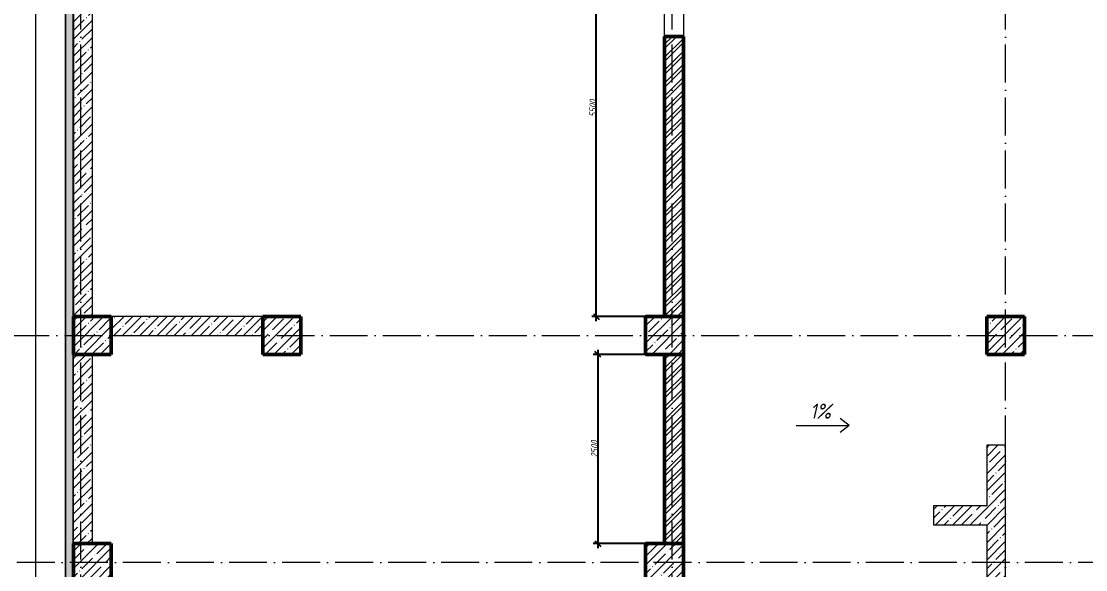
# Model space of a CAD drawing. Header units: millimetres. Extents: x -401725 to 250493, y 305116 to 802890.
# Drawn here: x -353889 to -339845, y 482402 to 489647 of the extents above; entities that cross this region are included whole.
import ezdxf

# ---------------------------------------------------------------- set-up
doc = ezdxf.new("R2010")
doc.units = ezdxf.units.MM
doc.linetypes.add('50_200_ШТРИХ_1Т_ш5_п1_п1_', pattern=[700, 500, -100, 0, -100])
for name, color, linetype, lineweight in [('A-____-____-DIMS', 7, 'Continuous', 9), ('A-FLOR-____-OTLN', 7, 'Continuous', 9), ('A-WALL-____-MCUT', 7, 'Continuous', 13), ('A-WALL-____-MCUT-1', 7, 'Continuous', 9), ('A-WALL-____-MCUT-2', 7, 'Continuous', 50), ('A-WALL-____-MCUT-3', 7, 'Continuous', 9), ('A-WALL-____-PATT-1', 7, 'Continuous', 9), ('G-____-____-DIMS', 7, 'Continuous', 9), ('S-COLS-____-MCUT', 7, 'Continuous', 50), ('S-COLS-____-OTLN', 7, 'Continuous', 9), ('S-GRID-____-OTLN-1', 7, '50_200_ШТРИХ_1Т_ш5_п1_п1_', 9)]:
    doc.layers.add(name, color=color, linetype=linetype, lineweight=lineweight)
doc.layers.add('A-WALL-____-OTLN-1', color=7, linetype='Continuous', lineweight=9, true_color=0x800000)
doc.layers.add('A-WALL-____-PATT-2', color=7, linetype='Continuous', lineweight=9, true_color=0x787878)
doc.styles.add('ISOCPEUR_I_5', font='isocpeui.ttf', dxfattribs={"width": 0.85, "height": 2.1})
doc.styles.add('ISOCPEUR_I_7', font='isocpeui.ttf', dxfattribs={"width": 0.9, "height": 90})
doc.dimstyles.new('ISO-1_8_0_9К_СРЕДНИЙ_Кладочные', dxfattribs={"dimscale": 304.8, "dimtxt": 89.638306, "dimasz": 0.246063, "dimexe": 0.19685, "dimexo": 0, "dimgap": 0, "dimtad": 1, "dimdec": 3, "dimrnd": 0.001, "dimdsep": 46, "dimtxsty": 'ISOCPEUR_I_7', "dimblk1": 'OBLIQUE', "dimblk2": 'OBLIQUE', "dimsah": 1, "dimcen": 0.09, "dimdle": 0.19685, "dimazin": 0, "dimtfac": 1, "dimtdec": 4, "dimtix": 1, "dimtmove": 2, "dimatfit": 3, "dimfxl": 1, "dimtvp": 1, "dimtolj": 1, "dimtzin": 0, "dimarcsym": 2})
pattern_1 = [(45, (-350751.34, 459015.94), (-85.5366, 85.5366), []), (45, (-350694.32, 459015.94), (-85.5366, 85.5366), [])]
pattern_2 = [(45, (-350751.34, 459015.94), (-114.04925, 114.04925), []), (45, (-350637.3, 459015.94), (-114.04925, 114.04925), [201.612, -40.322, 3.353, -36.97])]

# ---------------------------------------------------------------- blocks, each defined once
blk = doc.blocks.new('BSC_Колонна _Прямоугольная - 500х500-V1-АР1_Кладочный план подвала в осях 1-64_А-ГГ')
at = {"layer": 'S-COLS-____-OTLN'}
h = blk.add_hatch(dxfattribs=at)
h.set_pattern_fill('FP_8', color=256, style=0, pattern_type=2)
h.set_pattern_definition([(45, (-9850, -26481.04), (-114.04925, 114.04925), []), (45, (-9735.95, -26481.04), (-114.04925, 114.04925), [201.613, -40.323, 3.353, -36.97])])
h.paths.add_polyline_path([(-250, -250), (250, -250), (250, 250), (-250, 250)], flags=0)
at = {"layer": 'S-COLS-____-MCUT'}
for p, q in [((250, 250), (-250, 250)), ((-250, 250), (-250, -250)), ((250, -250), (250, 250)), ((-250, -250), (250, -250))]:
    blk.add_line(p, q, dxfattribs=at)
blk = doc.blocks.new('BSC_Колонна _Прямоугольная - 500х500-V44-АР1_Кладочный план подвала в осях 1-64_А-ГГ')
at = {"layer": 'S-COLS-____-OTLN'}
h = blk.add_hatch(dxfattribs=at)
h.set_pattern_fill('FP_55', color=256, style=0, pattern_type=2)
h.set_pattern_definition([(45, (2200, -26481.04), (-114.0493, 114.0493), []), (45, (2314.05, -26481.04), (-114.0493, 114.0493), [201.613, -40.323, 3.353, -36.97])])
h.paths.add_polyline_path([(-250, -250), (250, -250), (250, 250), (-250, 250)], flags=0)
at = {"layer": 'S-COLS-____-MCUT'}
for p, q in [((250, 250), (-250, 250)), ((-250, 250), (-250, -250)), ((250, -250), (250, 250)), ((-250, -250), (250, -250))]:
    blk.add_line(p, q, dxfattribs=at)
blk = doc.blocks.new('BSC_Колонна _Прямоугольная - 500х500-V45-АР1_Кладочный план подвала в осях 1-64_А-ГГ')
at = {"layer": 'S-COLS-____-OTLN'}
h = blk.add_hatch(dxfattribs=at)
h.set_pattern_fill('FP_56', color=256, style=0, pattern_type=2)
h.set_pattern_definition([(45, (-5350, -26481.04), (-114.0493, 114.0493), []), (45, (-5235.95, -26481.04), (-114.0493, 114.0493), [201.613, -40.323, 3.353, -36.97])])
h.paths.add_polyline_path([(-250, -250), (250, -250), (250, 250), (-250, 250)], flags=0)
at = {"layer": 'S-COLS-____-MCUT'}
for p, q in [((250, 250), (-250, 250)), ((-250, 250), (-250, -250)), ((250, -250), (250, 250)), ((-250, -250), (250, -250))]:
    blk.add_line(p, q, dxfattribs=at)
blk = doc.blocks.new('BSC_Колонна _Прямоугольная - 500х500-V50-АР1_Кладочный план подвала в осях 1-64_А-ГГ')
at = {"layer": 'S-COLS-____-OTLN'}
h = blk.add_hatch(dxfattribs=at)
h.set_pattern_fill('FP_61', color=256, style=0, pattern_type=2)
h.set_pattern_definition([(45, (2200, -23481.04), (-114.0493, 114.0493), []), (45, (2314.05, -23481.04), (-114.0493, 114.0493), [201.613, -40.323, 3.353, -36.97])])
h.paths.add_polyline_path([(-250, -250), (250, -250), (250, 250), (-250, 250)], flags=0)
at = {"layer": 'S-COLS-____-MCUT'}
for p, q in [((250, 250), (-250, 250)), ((-250, 250), (-250, -250)), ((250, -250), (250, 250)), ((-250, -250), (250, -250))]:
    blk.add_line(p, q, dxfattribs=at)
blk = doc.blocks.new('BSC_Колонна _Прямоугольная - 500х500-V52-АР1_Кладочный план подвала в осях 1-64_А-ГГ')
at = {"layer": 'S-COLS-____-OTLN'}
h = blk.add_hatch(dxfattribs=at)
h.set_pattern_fill('FP_63', color=256, style=0, pattern_type=2)
h.set_pattern_definition([(45, (-5350, -23481.04), (-114.0493, 114.0493), []), (45, (-5235.95, -23481.04), (-114.0493, 114.0493), [201.613, -40.323, 3.353, -36.97])])
h.paths.add_polyline_path([(-250, -250), (250, -250), (250, 250), (-250, 250)], flags=0)
at = {"layer": 'S-COLS-____-MCUT'}
for p, q in [((250, 250), (-250, 250)), ((-250, 250), (-250, -250)), ((250, -250), (250, 250)), ((-250, -250), (250, -250))]:
    blk.add_line(p, q, dxfattribs=at)
blk = doc.blocks.new('BSC_Колонна _Прямоугольная - 500х500-V146-АР1_Кладочный план подвала в осях 1-64_А-ГГ')
at = {"layer": 'S-COLS-____-OTLN'}
h = blk.add_hatch(dxfattribs=at)
h.set_pattern_fill('FP_162', color=256, style=0, pattern_type=2)
h.set_pattern_definition([(45, (-300, -26481.04), (-114.0493, 114.0493), []), (45, (-185.95, -26481.04), (-114.0493, 114.0493), [201.613, -40.323, 3.353, -36.97])])
h.paths.add_polyline_path([(-250, -250), (250, -250), (250, 250), (-250, 250)], flags=0)
at = {"layer": 'S-COLS-____-MCUT'}
for p, q in [((250, 250), (-250, 250)), ((-250, 250), (-250, -250)), ((250, -250), (250, 250)), ((-250, -250), (250, -250))]:
    blk.add_line(p, q, dxfattribs=at)
blk = doc.blocks.new('_Oblique')
at = {"color": 0, "linetype": 'ByBlock', "lineweight": -2}
blk.add_line((-0.5, -0.5), (0.5, 0.5), dxfattribs=at)
blk = doc.blocks.new('*D8297')
at = {"layer": 'A-____-____-DIMS', "color": 0, "lineweight": -2, "transparency": 16777216}
for p, q in [((-345401, 485247), (-346342, 485247)), ((-346282, 485307), (-346282, 482687)), ((-345401, 482747), (-346342, 482747))]:
    blk.add_line(p, q, dxfattribs=at)
at = {"layer": 'Defpoints', "color": 0, "transparency": 16777216}
for p in [(-345401, 485247), (-346282, 482747), (-345401, 482747)]:
    blk.add_point(p, dxfattribs=at)
at = {"layer": 'A-____-____-DIMS', "color": 0, "lineweight": -2, "transparency": 16777216, "xscale": 75, "yscale": 75, "zscale": 75}
for p, rotation in [((-346282, 485247), 90), ((-346282, 482747), 270)]:
    blk.add_blockref('_Oblique', p, dxfattribs=dict(at, rotation=rotation))
at = {"layer": 'A-____-____-DIMS', "color": 0, "transparency": 16777216, "insert": (-346327, 483997), "char_height": 90, "width": 546.1, "attachment_point": 5, "rotation": 90, "style": 'ISOCPEUR_I_7'}
blk.add_mtext('\\A1;2500', dxfattribs=at)
blk = doc.blocks.new('*D8298')
at = {"layer": 'A-____-____-DIMS', "color": 0, "lineweight": -2, "transparency": 16777216}
for p, q in [((-346302, 485687), (-346302, 491307)), ((-345651, 491247), (-346362, 491247)), ((-345651, 485747), (-346362, 485747))]:
    blk.add_line(p, q, dxfattribs=at)
at = {"layer": 'Defpoints', "color": 0, "transparency": 16777216}
for p in [(-346302, 491247), (-345651, 491247), (-345651, 485747)]:
    blk.add_point(p, dxfattribs=at)
at = {"layer": 'A-____-____-DIMS', "color": 0, "lineweight": -2, "transparency": 16777216, "xscale": 75, "yscale": 75, "zscale": 75}
for p, rotation in [((-346302, 491247), 90), ((-346302, 485747), 270)]:
    blk.add_blockref('_Oblique', p, dxfattribs=dict(at, rotation=rotation))
at = {"layer": 'A-____-____-DIMS', "color": 0, "transparency": 16777216, "insert": (-346347, 488497), "char_height": 90, "width": 546.1, "attachment_point": 5, "rotation": 90, "style": 'ISOCPEUR_I_7'}
blk.add_mtext('\\A1;5500', dxfattribs=at)

msp = doc.modelspace()

# ---------------------------------------------------------------- hatches: boundary and pattern name
at = {"layer": 'A-WALL-____-PATT-1'}
h = msp.add_hatch(dxfattribs=at)
h.set_pattern_fill('FP_91', color=256, style=0, pattern_type=2)
h.set_pattern_definition([(0, (-350751.34, 459015.94), (120.968, 69.841), [80.645, -161.29]), (120, (-350751.34, 459015.94), (-120.96808, 69.84086), [80.645, -161.29]), (60, (-350751.34, 459015.94), (-8e-05, 139.68186), [0, -161.29, 80.645, 0])])
h.paths.add_polyline_path([(-353203.3432, 456994.983), (-353203.3432, 506748.983), (-353303.3432, 506748.983), (-353303.3432, 456994.983)], flags=0)
h = msp.add_hatch(dxfattribs=at)
h.set_pattern_fill('FP_1', color=256, style=0, pattern_type=2)
h.set_pattern_definition(pattern_2)
h.paths.add_polyline_path([(-352951.3432, 485746.983), (-352951.3432, 491246.983), (-353201.3432, 491246.983), (-353201.3432, 485746.983)], flags=0)
h = msp.add_hatch(dxfattribs=at)
h.set_pattern_fill('FP_1', color=256, style=0, pattern_type=2)
h.set_pattern_definition(pattern_2)
h.paths.add_polyline_path([(-350701.3432, 485496.983), (-350701.3432, 485746.983), (-352701.3432, 485746.983), (-352701.3432, 485496.983), (-350766.7111, 485496.983)], flags=0)
h = msp.add_hatch(dxfattribs=at)
h.set_pattern_fill('FP_1', color=256, style=0, pattern_type=2)
h.set_pattern_definition(pattern_2)
h.paths.add_polyline_path([(-352951.3432, 482746.983), (-352951.3432, 485246.983), (-353201.3432, 485246.983), (-353201.3432, 482746.983)], flags=0)
h = msp.add_hatch(dxfattribs=at)
h.set_pattern_fill('FP_1', color=256, style=0, pattern_type=2)
h.set_pattern_definition(pattern_2)
h.paths.add_polyline_path([(-341151.3432, 482046.983), (-340901.3432, 482046.983), (-340901.3432, 484046.983), (-341151.3432, 484046.983), (-341151.3432, 482996.983)], flags=0)
h = msp.add_hatch(dxfattribs=at)
h.set_pattern_fill('FP_1', color=256, style=0, pattern_type=2)
h.set_pattern_definition(pattern_2)
h.paths.add_polyline_path([(-341151.3432, 482996.983), (-341151.3432, 483246.983), (-341851.3432, 483246.983), (-341851.3432, 482996.983)], flags=0)
at = {"layer": 'A-WALL-____-PATT-2'}
h = msp.add_hatch(dxfattribs=at)
h.set_pattern_fill('FP_5', color=256, style=0, pattern_type=2)
h.set_pattern_definition(pattern_1)
h.paths.add_polyline_path([(-345151.3432, 485746.983), (-345151.3432, 489446.983), (-345401.3432, 489446.983), (-345401.3432, 485746.983)], flags=0)
h.paths.add_polyline_path([(-345401.3432, 490746.983), (-345151.3432, 490746.983), (-345151.3432, 491246.983), (-345401.3432, 491246.983)], flags=0)
h = msp.add_hatch(dxfattribs=at)
h.set_pattern_fill('FP_5', color=256, style=0, pattern_type=2)
h.set_pattern_definition(pattern_1)
h.paths.add_polyline_path([(-345151.3432, 482746.983), (-345151.3432, 485246.983), (-345401.3432, 485246.983), (-345401.3432, 482746.983)], flags=0)

# ---------------------------------------------------------------- linework, layer by layer
at = {"layer": 'A-FLOR-____-OTLN'}
msp.add_line((-353701.3432, 507246.983), (-353701.3432, 468546.983), dxfattribs=at)
at = {"layer": 'A-WALL-____-MCUT'}
for p, q in [((-353311.3432, 506856.983), (-353311.3432, 456986.983)), ((-353303.3432, 456994.983), (-353303.3432, 506848.983))]:
    msp.add_line(p, q, dxfattribs=at)
at = {"layer": 'A-WALL-____-MCUT-1'}
for p, q in [((-353201.3432, 491246.983), (-353201.3432, 485746.983)), ((-352951.3432, 485746.983), (-352951.3432, 491246.983)), ((-350701.3432, 485746.983), (-352701.3432, 485746.983)), ((-352701.3432, 485496.983), (-350701.3432, 485496.983)), ((-353201.3432, 482746.983), (-353201.3432, 485246.983)), ((-352951.3432, 482746.983), (-352951.3432, 485246.983)), ((-340901.3432, 484046.983), (-341151.3432, 484046.983)), ((-341151.3432, 484046.983), (-341151.3432, 483246.983)), ((-340901.3432, 482046.983), (-340901.3432, 484046.983)), ((-341151.3432, 483246.983), (-341851.3432, 483246.983)), ((-341851.3432, 483246.983), (-341851.3432, 482996.983)), ((-341851.3432, 482996.983), (-341151.3432, 482996.983)), ((-341151.3432, 482996.983), (-341151.3432, 482046.983))]:
    msp.add_line(p, q, dxfattribs=at)
at = {"layer": 'A-WALL-____-MCUT-2'}
for p, q in [((-345401.3432, 489446.983), (-345401.3432, 485746.983)), ((-345151.3432, 489446.983), (-345401.3432, 489446.983)), ((-345151.3432, 485746.983), (-345151.3432, 489446.983)), ((-345401.3432, 485246.983), (-345401.3432, 482746.983)), ((-345151.3432, 482746.983), (-345151.3432, 485246.983))]:
    msp.add_line(p, q, dxfattribs=at)
at = {"layer": 'A-WALL-____-MCUT-3'}
msp.add_line((-353203.3432, 457094.983), (-353203.3432, 506748.983), dxfattribs=at)
at = {"layer": 'A-WALL-____-OTLN-1'}
for p, q in [((-345401.3432, 489446.983), (-345401.3432, 490746.983)), ((-345151.3432, 490746.983), (-345151.3432, 489446.983))]:
    msp.add_line(p, q, dxfattribs=at)
at = {"layer": 'G-____-____-DIMS'}
for p, q in [((-342965.3496, 484305.8212), (-343085.3496, 484397.9004)), ((-343665.3496, 484305.8212), (-342965.3496, 484305.8212)), ((-342965.3496, 484305.8212), (-343085.3496, 484213.7419))]:
    msp.add_line(p, q, dxfattribs=at)
at = {"layer": 'S-GRID-____-OTLN-1'}
for p, q in [((-353101.3432, 454533.3346), (-353101.3432, 508896.9006)), ((-345301.3432, 454533.3346), (-345301.3432, 508896.9006)), ((-340901.3432, 454533.3346), (-340901.3432, 508896.9006)), ((-355420.1134, 485496.983), (-324043.6041, 485496.983)), ((-324043.6041, 482496.983), (-355420.1134, 482496.983))]:
    msp.add_line(p, q, dxfattribs=at)

# ---------------------------------------------------------------- block references
at = {"layer": 'S-COLS-____-OTLN'}
for name, p in [('BSC_Колонна _Прямоугольная - 500х500-V44-АР1_Кладочный план подвала в осях 1-64_А-ГГ', (-352951.3432, 485496.983)), ('BSC_Колонна _Прямоугольная - 500х500-V146-АР1_Кладочный план подвала в осях 1-64_А-ГГ', (-350451.3432, 485496.983)), ('BSC_Колонна _Прямоугольная - 500х500-V45-АР1_Кладочный план подвала в осях 1-64_А-ГГ', (-345401.3432, 485496.983)), ('BSC_Колонна _Прямоугольная - 500х500-V1-АР1_Кладочный план подвала в осях 1-64_А-ГГ', (-340901.3432, 485496.983)), ('BSC_Колонна _Прямоугольная - 500х500-V50-АР1_Кладочный план подвала в осях 1-64_А-ГГ', (-352951.3432, 482496.983)), ('BSC_Колонна _Прямоугольная - 500х500-V52-АР1_Кладочный план подвала в осях 1-64_А-ГГ', (-345401.3432, 482496.983))]:
    msp.add_blockref(name, p, dxfattribs=at)

# ---------------------------------------------------------------- texts
at = {"layer": 'G-____-____-DIMS', "insert": (-343480.677, 484597.1123), "char_height": 200, "width": 396.78578, "attachment_point": 1, "line_spacing_factor": 1.149209, "style": 'ISOCPEUR_I_5'}
msp.add_mtext('1%', dxfattribs=at)

# ---------------------------------------------------------------- dimensions: what is measured, and where the dimension line sits
at = {"layer": 'A-____-____-DIMS'}
for base, p1, p2, override, picture, middle in [((-346302.1525, 491246.983), (-345651.3432, 485746.983), (-345651.3432, 491246.983), {"dimtxt": 400, "dimpost": '<>', "dimfxl": 5500}, '*D8298', (-346347.1525, 488496.983)), ((-346282.4091, 482746.983), (-345401.3432, 485246.983), (-345401.3432, 482746.983), {"dimtxt": 400, "dimpost": '<>', "dimfxl": 2500}, '*D8297', (-346327.4091, 483996.983))]:
    dim = msp.add_linear_dim(base=base, p1=p1, p2=p2, angle=90, dimstyle='ISO-1_8_0_9К_СРЕДНИЙ_Кладочные', override=override, dxfattribs=at)
    dim.commit()
    dim.dimension.update_dxf_attribs({"geometry": picture, "text_midpoint": middle})

doc.saveas('drawing.dxf')
